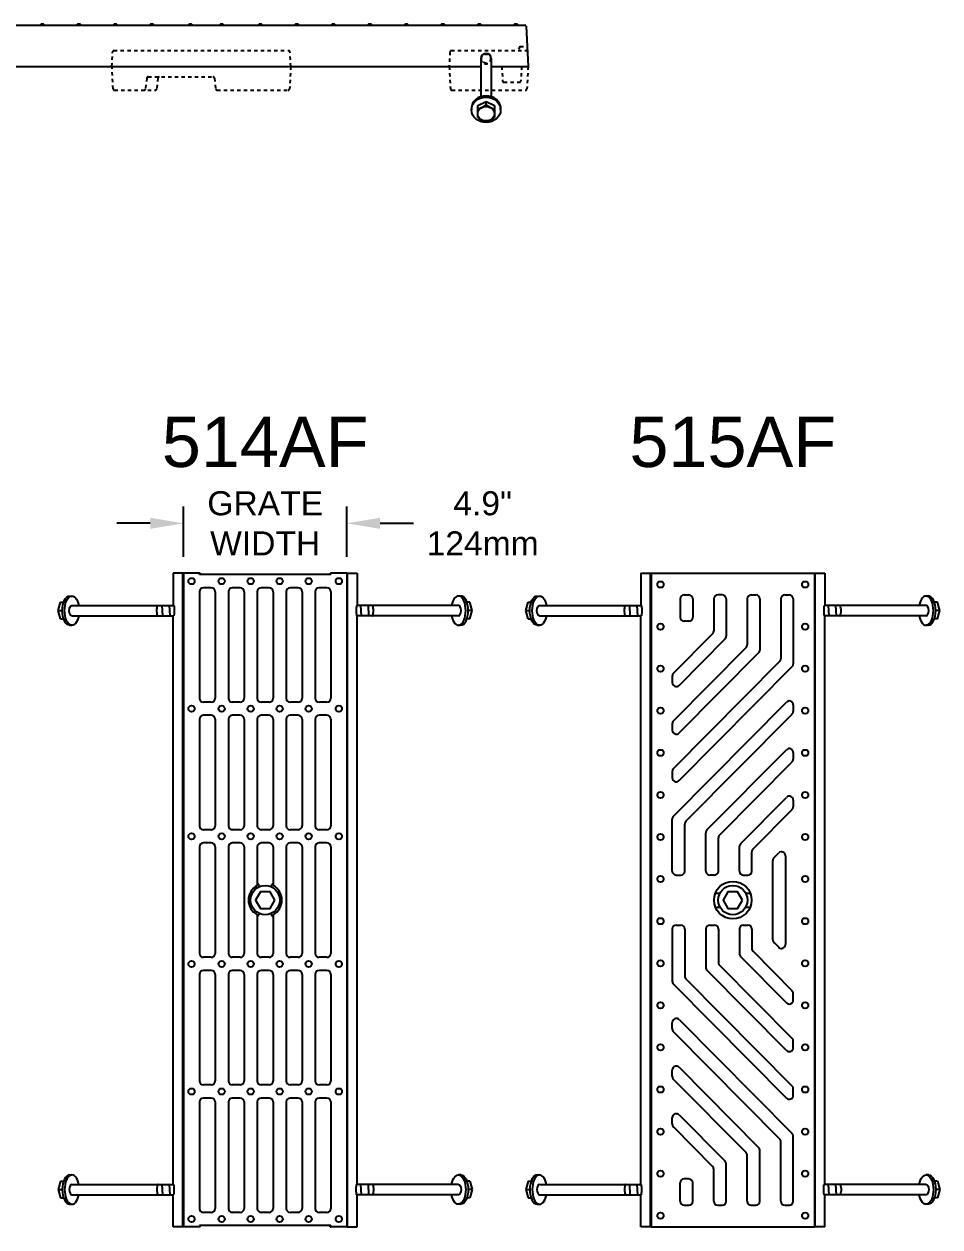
# Model space of a CAD drawing. Extents: x 0.5 to 55.1, y 3.8 to 77.5.
# Drawn here: x 27.53 to 54.95, y 41.5 to 77.5 of the extents above; entities that cross this region are included whole.
import ezdxf
from ezdxf.enums import TextEntityAlignment as Align

# ---------------------------------------------------------------- set-up
doc = ezdxf.new("R2010")
doc.units = 0
doc.header["$LTSCALE"] = 0.5
doc.header["$MEASUREMENT"] = 0
doc.linetypes.add('HIDDEN2', pattern=[0.1875, 0.125, -0.0625])
doc.layers.get('DEFPOINTS').update_dxf_attribs({"linetype": 'CONTINUOUS'})
for name, color, linetype in [('DIMENSION', 1, 'CONTINUOUS'), ('HIDDEN', 1, 'HIDDEN2'), ('TEXT', 7, 'CONTINUOUS'), ('VISIBLE_NARROW', 7, 'CONTINUOUS')]:
    doc.layers.add(name, color=color, linetype=linetype)
doc.styles.add('ARIAL', font='ARIAL.TTF')
doc.styles.add('ARIALDIMENSION', font='ARIAL.TTF')
doc.dimstyles.get("Standard").update_dxf_attribs({"dimscale": 8, "dimtxt": 0.09, "dimasz": 0.125, "dimexe": 0.0625, "dimexo": 0.0625, "dimgap": 0.06, "dimtad": 0, "dimtih": 1, "dimtoh": 1, "dimdec": 1, "dimtxsty": 'ARIALDIMENSION', "dimcen": 0, "dimazin": 3, "dimtfac": 1, "dimtdec": 3, "dimtofl": 0, "dimtmove": 0, "dimatfit": 3, "dimtolj": 1, "dimtzin": 0})

# ---------------------------------------------------------------- blocks, each defined once
blk = doc.blocks.new('VIEW')
at = {"layer": 'TEXT', "style": 'ARIAL'}
for tag, height, p in [('VIEW_NAME', 0.188, (0, 0)), ('SCALE', 0.12, (0, -0.25))]:
    blk.add_attdef(tag, text='', height=height, dxfattribs=at).set_placement(p, align=Align.MIDDLE_CENTER)
blk = doc.blocks.new('*D9')
at = {"layer": 'DEFPOINTS', "color": 0}
for p in [(37.191, 62.558), (32.309, 61.058), (37.191, 61.058)]:
    blk.add_point(p, dxfattribs=at)
at = {"layer": 'DIMENSION', "color": 0}
for p, q in [((32.309, 61.558), (32.309, 63.058)), ((37.191, 61.558), (37.191, 63.058)), ((31.309, 62.558), (30.309, 62.558)), ((38.191, 62.558), (39.191, 62.558))]:
    blk.add_line(p, q, dxfattribs=at)
for points in [[(31.309, 62.725), (31.309, 62.392), (32.309, 62.558)], [(38.191, 62.725), (38.191, 62.392), (37.191, 62.558)]]:
    blk.add_solid(points, dxfattribs=at)
at = {"layer": 'DIMENSION', "color": 0, "insert": (41.261, 62.558), "char_height": 0.72, "attachment_point": 5, "style": 'ARIALDIMENSION'}
blk.add_mtext('\\A1;4.9"\\P124mm', dxfattribs=at)

msp = doc.modelspace()

# ---------------------------------------------------------------- linework, layer by layer
at = {"layer": 'HIDDEN'}
for p, q in [((30.2231, 76.7067), (35.4533, 76.7067)), ((40.3215, 76.7067), (42.5595, 76.7067)), ((42.3854, 76.8319), (42.3067, 76.7067)), ((42.3854, 76.8319), (42.5903, 76.8319)), ((30.161, 76.2343), (30.1837, 76.6673)), ((35.5153, 76.2343), (35.4926, 76.6673)), ((40.2822, 76.6694), (40.2594, 76.2343)), ((30.1962, 75.5629), (30.161, 76.2343)), ((35.5153, 76.2343), (35.4801, 75.5629)), ((40.2594, 76.2343), (40.2946, 75.5629)), ((41.8342, 76.2343), (41.857, 75.7991)), ((42.4248, 76.2343), (42.402, 75.7991)), ((42.6216, 76.2343), (42.5864, 75.5629)), ((31.2044, 75.882), (31.1669, 75.5629)), ((31.2437, 75.9193), (33.1925, 75.9193)), ((31.5396, 75.887), (31.5015, 75.5629)), ((33.2312, 75.887), (33.2693, 75.5629)), ((41.8963, 75.7618), (42.3627, 75.7618)), ((30.2355, 75.5256), (31.4622, 75.5256)), ((33.3086, 75.5256), (35.4408, 75.5256)), ((40.3339, 75.5256), (42.5471, 75.5256))]:
    msp.add_line(p, q, dxfattribs=at)
msp.add_circle((41.3618, 76.4705), 0.1364, dxfattribs=at)
for centre, radius, start, end in [((30.2231, 76.6673), 0.0394, 90, 180), ((35.4533, 76.6673), 0.0394, 0, 90), ((40.3215, 76.6673), 0.0394, 90, 177), ((42.5595, 76.6673), 0.0394, 3, 90), ((41.3618, 76.4705), 0.1563, 180, 0), ((31.2437, 75.8799), 0.0394, 90, 177), ((31.5783, 75.8799), 0.0394, 90, 177), ((33.1925, 75.8799), 0.0394, 3, 90), ((41.8963, 75.8012), 0.0394, 183, 270), ((42.3627, 75.8012), 0.0394, 270, 357), ((30.2355, 75.565), 0.0394, 183, 270), ((31.1276, 75.565), 0.0394, 270, 357), ((31.1276, 75.565), 0.0394, 270, 357), ((31.4622, 75.565), 0.0394, 270, 357), ((31.4622, 75.565), 0.0394, 270, 357), ((33.3086, 75.565), 0.0394, 183, 270), ((35.4408, 75.565), 0.0394, 270, 357), ((40.3339, 75.565), 0.0394, 183, 270), ((42.5471, 75.565), 0.0394, 270, 357)]:
    msp.add_arc(centre, radius, start, end, dxfattribs=at)
at = {"layer": 'VISIBLE_NARROW'}
for p, q in [((23.157, 77.4744), (42.5193, 77.4744)), ((42.5586, 77.4371), (42.6216, 76.2343)), ((41.2055, 76.4705), (41.2055, 75.3311)), ((41.518, 76.4705), (41.518, 75.3311)), ((24.4708, 76.2343), (41.2055, 76.2343)), ((41.518, 76.2343), (42.6216, 76.2343)), ((40.9243, 74.9772), (40.9243, 74.9357)), ((41.1117, 75.0607), (41.3618, 75.1857)), ((41.1117, 74.7068), (41.1117, 75.0607)), ((41.3618, 75.1857), (41.6118, 75.0607)), ((41.3618, 75.0819), (41.3618, 75.1857)), ((41.6118, 75.0607), (41.6118, 74.7068)), ((41.7993, 74.9357), (41.7993, 74.9772)), ((31.9997, 61.0622), (31.9997, 60.1004)), ((32.3091, 61.0622), (31.9997, 61.0622)), ((32.2893, 41.4953), (32.2893, 61.0622)), ((32.3091, 61.0622), (32.3091, 41.4953)), ((32.7815, 61.0622), (32.3091, 61.0622)), ((32.7815, 61.0228), (32.7815, 61.0622)), ((32.8071, 61.0622), (32.7815, 61.0622)), ((36.7185, 61.0228), (32.7815, 61.0228)), ((32.8071, 61.0622), (32.8071, 61.0228)), ((36.6929, 61.0622), (36.7185, 61.0622)), ((36.6929, 61.0622), (36.6929, 61.0228)), ((37.1909, 61.0622), (36.7185, 61.0622)), ((36.7185, 61.0228), (36.7185, 61.0622)), ((37.1909, 61.0622), (37.1909, 41.4953)), ((37.1909, 61.0622), (37.5003, 61.0622)), ((37.2107, 41.4953), (37.2107, 61.0622)), ((37.5003, 61.0622), (37.5003, 60.1004)), ((45.9997, 61.0622), (45.9997, 60.1004)), ((45.9997, 61.0622), (46.3091, 61.0622)), ((46.2893, 41.4953), (46.2893, 61.0622)), ((46.309, 61.0622), (51.1909, 61.0622)), ((46.309, 61.0622), (46.309, 41.4953)), ((51.1909, 61.0622), (51.1909, 41.4953)), ((51.1909, 61.0622), (51.5003, 61.0622)), ((51.2107, 41.4953), (51.2107, 61.0622)), ((51.5003, 61.0622), (51.5003, 60.1004)), ((32.7815, 60.511), (32.7815, 57.322)), ((33.1358, 60.6291), (32.8996, 60.6291)), ((33.2539, 60.511), (33.2539, 57.322)), ((33.6476, 60.511), (33.6476, 57.322)), ((34.002, 60.6291), (33.7658, 60.6291)), ((34.1201, 60.511), (34.1201, 57.322)), ((34.5138, 60.511), (34.5138, 57.322)), ((34.8681, 60.6291), (34.6319, 60.6291)), ((34.9862, 60.511), (34.9862, 57.322)), ((35.3799, 60.511), (35.3799, 57.322)), ((35.7342, 60.6291), (35.498, 60.6291)), ((35.8524, 60.511), (35.8524, 57.322)), ((36.2461, 60.511), (36.2461, 57.322)), ((36.6004, 60.6291), (36.3642, 60.6291)), ((36.7185, 60.511), (36.7185, 57.322)), ((28.5487, 59.9441), (28.6208, 60.1942)), ((28.6208, 60.1942), (28.7127, 60.1942)), ((28.8922, 60.3816), (28.9641, 60.3816)), ((40.6078, 60.3816), (40.5359, 60.3816)), ((40.8792, 60.1942), (40.7873, 60.1942)), ((40.9513, 59.9441), (40.8792, 60.1942)), ((42.5487, 59.9441), (42.6208, 60.1942)), ((42.6208, 60.1942), (42.7127, 60.1942)), ((42.8922, 60.3816), (42.9641, 60.3816)), ((47.1752, 60.2945), (47.1752, 59.7433)), ((47.2933, 60.4126), (47.4311, 60.4126)), ((47.5492, 60.2945), (47.5492, 59.7433)), ((48.1791, 60.2945), (48.1791, 59.3328)), ((48.435, 60.4126), (48.2972, 60.4126)), ((48.5531, 60.2945), (48.5531, 59.1788)), ((49.1831, 60.2945), (49.1831, 58.9193)), ((49.3012, 60.4126), (49.439, 60.4126)), ((49.3839, 60.4126), (49.3839, 60.4126)), ((49.3839, 60.4126), (49.3839, 60.4126)), ((49.5571, 60.2945), (49.5571, 58.7652)), ((50.187, 60.2945), (50.187, 58.5057)), ((50.3051, 60.4126), (50.4429, 60.4126)), ((50.561, 60.2945), (50.561, 58.3517)), ((54.6078, 60.3816), (54.5359, 60.3816)), ((54.8792, 60.1942), (54.7873, 60.1942)), ((54.9513, 59.9441), (54.8792, 60.1942)), ((28.6208, 59.6941), (28.5487, 59.9441)), ((28.5487, 59.9441), (28.6735, 59.9441)), ((28.9641, 60.1004), (32.0136, 60.1004)), ((28.9641, 59.7879), (32.0136, 59.7879)), ((31.6536, 60.1004), (31.6711, 59.7879)), ((31.8759, 60.1004), (31.8933, 59.7879)), ((31.9997, 42.7696), (31.9997, 59.7879)), ((40.5359, 60.1004), (37.4864, 60.1004)), ((40.5359, 59.7879), (37.4864, 59.7879)), ((37.5003, 42.7696), (37.5003, 59.7879)), ((37.6067, 60.1004), (37.6241, 59.7879)), ((37.8289, 60.1004), (37.8464, 59.7879)), ((40.9513, 59.9441), (40.8265, 59.9441)), ((40.8792, 59.6941), (40.9513, 59.9441)), ((42.6208, 59.6941), (42.5487, 59.9441)), ((42.5487, 59.9441), (42.6735, 59.9441)), ((42.9641, 60.1004), (46.0136, 60.1004)), ((42.9641, 59.7879), (46.0136, 59.7879)), ((45.6536, 60.1004), (45.6711, 59.7879)), ((45.8759, 60.1004), (45.8933, 59.7879)), ((45.9997, 42.7696), (45.9997, 59.7879)), ((54.5359, 60.1004), (51.4864, 60.1004)), ((54.5359, 59.7879), (51.4864, 59.7879)), ((51.5003, 42.7696), (51.5003, 59.7879)), ((51.6067, 60.1004), (51.6241, 59.7879)), ((51.8289, 60.1004), (51.8464, 59.7879)), ((54.9513, 59.9441), (54.8265, 59.9441)), ((54.8792, 59.6941), (54.9513, 59.9441)), ((28.6208, 59.6941), (28.7127, 59.6941)), ((28.8922, 59.5066), (28.9641, 59.5066)), ((40.6078, 59.5066), (40.5359, 59.5066)), ((40.8792, 59.6941), (40.7873, 59.6941)), ((42.6208, 59.6941), (42.7127, 59.6941)), ((42.8922, 59.5066), (42.9641, 59.5066)), ((47.4311, 59.6252), (47.2933, 59.6252)), ((54.6078, 59.5066), (54.5359, 59.5066)), ((54.8792, 59.6941), (54.7873, 59.6941)), ((46.9732, 58.0688), (48.1449, 59.2496)), ((47.1409, 57.7069), (48.5189, 59.0956)), ((46.9732, 56.6436), (49.1488, 58.8361)), ((46.9732, 55.2183), (50.1527, 58.4225)), ((47.1409, 56.2816), (49.5228, 58.682)), ((46.939, 57.9856), (46.939, 57.7901)), ((47.1409, 54.8563), (50.5267, 58.2685)), ((33.1358, 57.2039), (32.8996, 57.2039)), ((34.002, 57.2039), (33.7658, 57.2039)), ((34.8681, 57.2039), (34.6319, 57.2039)), ((35.7342, 57.2039), (35.498, 57.2039)), ((36.6004, 57.2039), (36.3642, 57.2039)), ((46.9732, 53.793), (50.3591, 57.2052)), ((50.561, 57.122), (50.561, 56.9263)), ((32.7815, 56.6921), (32.7815, 53.5031)), ((33.1358, 56.8102), (32.8996, 56.8102)), ((33.2539, 56.6921), (33.2539, 53.5031)), ((33.6476, 56.6921), (33.6476, 53.5031)), ((34.002, 56.8102), (33.7658, 56.8102)), ((34.1201, 56.6921), (34.1201, 53.5031)), ((34.5138, 56.6921), (34.5138, 53.5031)), ((34.8681, 56.8102), (34.6319, 56.8102)), ((34.9862, 56.6921), (34.9862, 53.5031)), ((35.3799, 56.6921), (35.3799, 53.5031)), ((35.7342, 56.8102), (35.498, 56.8102)), ((35.8524, 56.6921), (35.8524, 53.5031)), ((36.2461, 56.6921), (36.2461, 53.5031)), ((36.6004, 56.8102), (36.3642, 56.8102)), ((36.7185, 56.6921), (36.7185, 53.5031)), ((46.939, 56.5605), (46.939, 56.3648)), ((47.3473, 53.639), (50.5267, 56.8432)), ((47.9772, 53.3795), (50.3591, 55.7799)), ((50.561, 55.6967), (50.561, 55.501)), ((46.939, 55.1351), (46.939, 54.9395)), ((48.3512, 53.2254), (50.5267, 55.4179)), ((48.9811, 52.9659), (50.3591, 54.3546)), ((50.561, 54.2714), (50.561, 54.0757)), ((46.939, 52.1442), (46.939, 53.7098)), ((49.3551, 52.8118), (50.5267, 53.9925)), ((33.1358, 53.385), (32.8996, 53.385)), ((34.002, 53.385), (33.7658, 53.385)), ((34.8681, 53.385), (34.6319, 53.385)), ((35.7342, 53.385), (35.498, 53.385)), ((36.6004, 53.385), (36.3642, 53.385)), ((47.313, 52.1442), (47.313, 53.5558)), ((47.9429, 52.1442), (47.9429, 53.2963)), ((33.1358, 52.9913), (32.8996, 52.9913)), ((34.002, 52.9913), (33.7658, 52.9913)), ((34.8681, 52.9913), (34.6319, 52.9913)), ((35.7342, 52.9913), (35.498, 52.9913)), ((36.6004, 52.9913), (36.3642, 52.9913)), ((48.3169, 52.1442), (48.3169, 53.1422)), ((32.7815, 52.8732), (32.7815, 49.6842)), ((33.2539, 52.8732), (33.2539, 49.6842)), ((33.6476, 52.8732), (33.6476, 49.6842)), ((34.1201, 52.8732), (34.1201, 49.6842)), ((34.5138, 52.8732), (34.5138, 51.7194)), ((34.9862, 52.8732), (34.9862, 51.7194)), ((35.3799, 52.8732), (35.3799, 49.6842)), ((35.8524, 52.8732), (35.8524, 49.6842)), ((36.2461, 52.8732), (36.2461, 49.6842)), ((36.7185, 52.8732), (36.7185, 49.6842)), ((48.9468, 52.1442), (48.9468, 52.8827)), ((49.3209, 52.1442), (49.3209, 52.7286)), ((49.985, 52.5523), (50.1232, 52.6916)), ((50.3252, 52.6084), (50.3252, 49.9491)), ((49.9508, 50.0883), (49.9508, 52.4691)), ((47.0571, 52.0261), (47.1949, 52.0261)), ((48.1988, 52.0261), (48.0607, 52.0261)), ((49.0649, 52.0261), (49.2027, 52.0261)), ((34.5728, 51.7118), (34.5138, 51.7816)), ((34.5728, 51.7118), (34.5728, 51.6788)), ((34.9272, 51.7118), (34.9862, 51.7816)), ((34.9272, 51.7118), (34.9272, 51.6788)), ((48.2284, 51.4854), (48.3644, 51.4854)), ((49.1356, 51.4854), (49.2716, 51.4854)), ((34.5728, 50.8457), (34.5138, 50.7758)), ((34.5138, 50.8381), (34.5138, 49.6842)), ((34.5728, 50.8788), (34.5728, 50.8457)), ((34.9272, 50.8788), (34.9272, 50.8457)), ((34.9272, 50.8457), (34.9862, 50.7758)), ((34.9862, 50.8381), (34.9862, 49.6842)), ((48.2284, 51.072), (48.3644, 51.072)), ((49.1356, 51.072), (49.2716, 51.072)), ((46.939, 50.4132), (46.939, 48.8476)), ((47.0571, 50.5313), (47.1949, 50.5313)), ((47.313, 50.4132), (47.313, 49.0017)), ((47.9429, 50.4132), (47.9429, 49.2612)), ((48.061, 50.5313), (48.1988, 50.5313)), ((48.3169, 50.4132), (48.3169, 49.4153)), ((48.9468, 50.4132), (48.9468, 49.6748)), ((49.0649, 50.5313), (49.2027, 50.5313)), ((49.3209, 50.4132), (49.3209, 49.8288)), ((49.3551, 49.7456), (50.5267, 48.5649)), ((49.985, 50.0051), (50.1232, 49.8659)), ((33.1358, 49.5661), (32.8996, 49.5661)), ((34.002, 49.5661), (33.7658, 49.5661)), ((34.8681, 49.5661), (34.6319, 49.5661)), ((35.7342, 49.5661), (35.498, 49.5661)), ((36.6004, 49.5661), (36.3642, 49.5661)), ((48.3512, 49.3321), (50.5267, 47.1396)), ((48.9811, 49.5916), (50.3591, 48.2029)), ((32.7815, 49.0543), (32.7815, 45.8654)), ((33.1358, 49.1724), (32.8996, 49.1724)), ((33.2539, 49.0543), (33.2539, 45.8654)), ((33.6476, 49.0543), (33.6476, 45.8654)), ((34.002, 49.1724), (33.7658, 49.1724)), ((34.1201, 49.0543), (34.1201, 45.8654)), ((34.5138, 49.0543), (34.5138, 45.8654)), ((34.8681, 49.1724), (34.6319, 49.1724)), ((34.9862, 49.0543), (34.9862, 45.8654)), ((35.3799, 49.0543), (35.3799, 45.8654)), ((35.7342, 49.1724), (35.498, 49.1724)), ((35.8524, 49.0543), (35.8524, 45.8654)), ((36.2461, 49.0543), (36.2461, 45.8654)), ((36.6004, 49.1724), (36.3642, 49.1724)), ((36.7185, 49.0543), (36.7185, 45.8654)), ((47.9772, 49.178), (50.3591, 46.7776)), ((46.9732, 48.7644), (50.3591, 45.3523)), ((47.3473, 48.9185), (50.5267, 45.7143)), ((50.561, 48.2861), (50.561, 48.4817)), ((46.939, 47.4223), (46.939, 47.6179)), ((47.1409, 47.7011), (50.5267, 44.289)), ((46.9732, 47.3391), (50.1527, 44.1349)), ((50.561, 46.8608), (50.561, 47.0564)), ((46.939, 45.997), (46.939, 46.1926)), ((47.1409, 46.2758), (49.5228, 43.8754)), ((33.1358, 45.7472), (32.8996, 45.7472)), ((34.002, 45.7472), (33.7658, 45.7472)), ((34.8681, 45.7472), (34.6319, 45.7472)), ((35.7342, 45.7472), (35.498, 45.7472)), ((36.6004, 45.7472), (36.3642, 45.7472)), ((46.9732, 45.9138), (49.1488, 43.7214)), ((50.561, 45.4355), (50.561, 45.6311)), ((32.7815, 45.2354), (32.7815, 42.0465)), ((33.1358, 45.3535), (32.8996, 45.3535)), ((33.2539, 45.2354), (33.2539, 42.0465)), ((33.6476, 45.2354), (33.6476, 42.0465)), ((34.002, 45.3535), (33.7658, 45.3535)), ((34.1201, 45.2354), (34.1201, 42.0465)), ((34.5138, 45.2354), (34.5138, 42.0465)), ((34.8681, 45.3535), (34.6319, 45.3535)), ((34.9862, 45.2354), (34.9862, 42.0465)), ((35.3799, 45.2354), (35.3799, 42.0465)), ((35.7342, 45.3535), (35.498, 45.3535)), ((35.8524, 45.2354), (35.8524, 42.0465)), ((36.2461, 45.2354), (36.2461, 42.0465)), ((36.6004, 45.3535), (36.3642, 45.3535)), ((36.7185, 45.2354), (36.7185, 42.0465)), ((46.939, 44.5718), (46.939, 44.7673)), ((47.1409, 44.8505), (48.5189, 43.4619)), ((46.9732, 44.4886), (48.1449, 43.3079)), ((50.187, 42.263), (50.187, 44.0517)), ((50.561, 42.263), (50.561, 44.2058)), ((49.1831, 42.263), (49.1831, 43.6382)), ((49.5571, 42.263), (49.5571, 43.7922)), ((48.1791, 42.263), (48.1791, 43.2247)), ((48.5531, 42.263), (48.5531, 43.3787)), ((28.6208, 42.8634), (28.5487, 42.6133)), ((28.6208, 42.8634), (28.7127, 42.8634)), ((28.8922, 43.0508), (28.9641, 43.0508)), ((40.6078, 43.0508), (40.5359, 43.0508)), ((40.8792, 42.8634), (40.7873, 42.8634)), ((40.8792, 42.8634), (40.9513, 42.6133)), ((42.6208, 42.8634), (42.5487, 42.6133)), ((42.6208, 42.8634), (42.7127, 42.8634)), ((42.8922, 43.0508), (42.9641, 43.0508)), ((47.4311, 42.9323), (47.2933, 42.9323)), ((54.6078, 43.0508), (54.5359, 43.0508)), ((54.8792, 42.8634), (54.7873, 42.8634)), ((54.8792, 42.8634), (54.9513, 42.6133)), ((28.5487, 42.6133), (28.6735, 42.6133)), ((28.5487, 42.6133), (28.6208, 42.3633)), ((28.9641, 42.7696), (32.0136, 42.7696)), ((31.6536, 42.7696), (31.6711, 42.4571)), ((31.8759, 42.7696), (31.8933, 42.4571)), ((40.5359, 42.7696), (37.4864, 42.7696)), ((37.6067, 42.7696), (37.6241, 42.4571)), ((37.8289, 42.7696), (37.8464, 42.4571)), ((40.9513, 42.6133), (40.8265, 42.6133)), ((40.9513, 42.6133), (40.8792, 42.3633)), ((42.5487, 42.6133), (42.6735, 42.6133)), ((42.5487, 42.6133), (42.6208, 42.3633)), ((42.9641, 42.7696), (46.0136, 42.7696)), ((45.6536, 42.7696), (45.6711, 42.4571)), ((45.8759, 42.7696), (45.8933, 42.4571)), ((47.1752, 42.263), (47.1752, 42.8142)), ((47.5492, 42.263), (47.5492, 42.8142)), ((54.5359, 42.7696), (51.4864, 42.7696)), ((51.6067, 42.7696), (51.6241, 42.4571)), ((51.8289, 42.7696), (51.8464, 42.4571)), ((54.9513, 42.6133), (54.8265, 42.6133)), ((54.9513, 42.6133), (54.8792, 42.3633)), ((28.6208, 42.3633), (28.7127, 42.3633)), ((28.8922, 42.1758), (28.9641, 42.1758)), ((28.9641, 42.4571), (32.0136, 42.4571)), ((31.9997, 41.4953), (31.9997, 42.4571)), ((40.5359, 42.4571), (37.4864, 42.4571)), ((37.5003, 41.4953), (37.5003, 42.4571)), ((40.6078, 42.1758), (40.5359, 42.1758)), ((40.8792, 42.3633), (40.7873, 42.3633)), ((42.6208, 42.3633), (42.7127, 42.3633)), ((42.8922, 42.1758), (42.9641, 42.1758)), ((42.9641, 42.4571), (46.0136, 42.4571)), ((45.9997, 41.4953), (45.9997, 42.4571)), ((47.2933, 42.1449), (47.4311, 42.1449)), ((48.2972, 42.1449), (48.435, 42.1449)), ((49.3012, 42.1449), (49.439, 42.1449)), ((49.3839, 42.1449), (49.3839, 42.1449)), ((50.3051, 42.1449), (50.4429, 42.1449)), ((54.5359, 42.4571), (51.4864, 42.4571)), ((51.5003, 41.4953), (51.5003, 42.4571)), ((54.6078, 42.1758), (54.5359, 42.1758)), ((54.8792, 42.3633), (54.7873, 42.3633)), ((33.1358, 41.9284), (32.8996, 41.9284)), ((34.002, 41.9284), (33.7658, 41.9284)), ((34.8681, 41.9284), (34.6319, 41.9284)), ((35.7342, 41.9284), (35.498, 41.9284)), ((36.6004, 41.9284), (36.3642, 41.9284)), ((32.3091, 41.4953), (31.9997, 41.4953)), ((32.7815, 41.4953), (32.3091, 41.4953)), ((36.7185, 41.5347), (32.7815, 41.5347)), ((32.7815, 41.5347), (32.7815, 41.4953)), ((32.8071, 41.4953), (32.7815, 41.4953)), ((32.8071, 41.4953), (32.8071, 41.5347)), ((36.6929, 41.4953), (36.6929, 41.5347)), ((36.6929, 41.4953), (36.7185, 41.4953)), ((36.7185, 41.5347), (36.7185, 41.4953)), ((37.1909, 41.4953), (36.7185, 41.4953)), ((37.1909, 41.4953), (37.5003, 41.4953)), ((46.309, 41.4953), (45.9997, 41.4953)), ((46.309, 41.4953), (51.1909, 41.4953)), ((51.5003, 41.4953), (51.1909, 41.4953))]:
    msp.add_line(p, q, dxfattribs=at)
for points in [[(35.0388, 51.2788), (34.8944, 51.5289), (34.6056, 51.5289), (34.4612, 51.2788), (34.6056, 51.0288), (34.8944, 51.0288)], [(49.0388, 51.2788), (48.8944, 51.5289), (48.6056, 51.5289), (48.4613, 51.2788), (48.6056, 51.0288), (48.8944, 51.0288)]]:
    msp.add_lwpolyline(points, close=True, dxfattribs=at)
for centre, radius in [((32.5453, 60.826), 0.0935), ((33.4508, 60.826), 0.0935), ((34.3169, 60.826), 0.0935), ((35.1831, 60.826), 0.0935), ((36.0492, 60.826), 0.0935), ((36.9547, 60.826), 0.0935), ((46.5846, 60.7275), 0.0935), ((50.9154, 60.7275), 0.0935), ((46.5846, 59.4677), 0.0935), ((50.9154, 59.4677), 0.0935), ((46.5846, 58.2079), 0.0935), ((50.9154, 58.2079), 0.0935), ((32.5453, 57.0071), 0.0935), ((33.4508, 57.0071), 0.0935), ((34.3169, 57.0071), 0.0935), ((35.1831, 57.0071), 0.0935), ((36.0492, 57.0071), 0.0935), ((36.9547, 57.0071), 0.0935), ((46.5846, 56.948), 0.0935), ((50.9154, 56.948), 0.0935), ((46.5846, 55.6882), 0.0935), ((50.9154, 55.6882), 0.0935), ((46.5846, 54.4283), 0.0935), ((50.9154, 54.4283), 0.0935), ((32.5453, 53.1882), 0.0935), ((33.4508, 53.1882), 0.0935), ((34.3169, 53.1882), 0.0935), ((35.1831, 53.1882), 0.0935), ((36.0492, 53.1882), 0.0935), ((36.9547, 53.1882), 0.0935), ((46.5846, 53.1685), 0.0935), ((50.9154, 53.1685), 0.0935), ((46.5846, 51.9087), 0.0935), ((50.9154, 51.9087), 0.0935), ((34.75, 51.2788), 0.4375), ((48.75, 51.2787), 0.561), ((48.75, 51.2787), 0.561), ((48.75, 51.2788), 0.4375), ((46.5846, 50.6488), 0.0935), ((50.9154, 50.6488), 0.0935), ((32.5453, 49.3693), 0.0935), ((33.4508, 49.3693), 0.0935), ((34.3169, 49.3693), 0.0935), ((35.1831, 49.3693), 0.0935), ((36.0492, 49.3693), 0.0935), ((36.9547, 49.3693), 0.0935), ((46.5846, 49.389), 0.0935), ((50.9154, 49.389), 0.0935), ((46.5846, 48.1291), 0.0935), ((50.9154, 48.1291), 0.0935), ((46.5846, 46.8693), 0.0935), ((50.9154, 46.8693), 0.0935), ((32.5453, 45.5504), 0.0935), ((33.4508, 45.5504), 0.0935), ((34.3169, 45.5504), 0.0935), ((35.1831, 45.5504), 0.0935), ((36.0492, 45.5504), 0.0935), ((36.9547, 45.5504), 0.0935), ((46.5846, 45.6095), 0.0935), ((50.9154, 45.6095), 0.0935), ((46.5846, 44.3496), 0.0935), ((50.9154, 44.3496), 0.0935), ((46.5846, 43.0898), 0.0935), ((50.9154, 43.0898), 0.0935), ((32.5453, 41.7315), 0.0935), ((33.4508, 41.7315), 0.0935), ((34.3169, 41.7315), 0.0935), ((35.1831, 41.7315), 0.0935), ((36.0492, 41.7315), 0.0935), ((36.9547, 41.7315), 0.0935), ((46.5846, 41.8299), 0.0935), ((50.9154, 41.8299), 0.0935)]:
    msp.add_circle(centre, radius, dxfattribs=at)
for centre, radius, start, end in [((28.0774, 77.4082), 0.095, 44.1983, 135.8017), ((29.1704, 77.4082), 0.095, 44.1983, 135.8017), ((30.2634, 77.4082), 0.095, 44.1983, 135.8017), ((31.3564, 77.4082), 0.095, 44.1983, 135.8017), ((32.5116, 77.4082), 0.095, 44.1983, 135.8017), ((33.4483, 77.4082), 0.095, 44.1983, 135.8017), ((34.6034, 77.4082), 0.095, 44.1983, 135.8017), ((35.6964, 77.4082), 0.095, 44.1983, 135.8017), ((36.7894, 77.4082), 0.095, 44.1983, 135.8017), ((37.8824, 77.4082), 0.095, 44.1983, 135.8017), ((38.9754, 77.4082), 0.095, 44.1983, 135.8017), ((40.0684, 77.4082), 0.095, 44.1983, 135.8017), ((41.1614, 77.4082), 0.095, 44.1983, 135.8017), ((42.2544, 77.4082), 0.095, 44.1983, 135.8017), ((42.5193, 77.435), 0.0394, 3, 90), ((41.3618, 76.4705), 0.1563, 0, 180), ((40.8028, 75.8873), 0.9803, 288.36696, 304.76315), ((41.9207, 75.8873), 0.9803, 235.23685, 251.63304), ((41.6281, 75.4269), 0.8861, 234.35788, 252.51201), ((41.0955, 75.4269), 0.8861, 287.48799, 305.64212), ((32.8996, 60.511), 0.1181, 90, 180), ((33.1358, 60.511), 0.1181, 0, 90), ((33.7658, 60.511), 0.1181, 90, 180), ((34.002, 60.511), 0.1181, 0, 90), ((34.6319, 60.511), 0.1181, 90, 180), ((34.8681, 60.511), 0.1181, 0, 90), ((35.498, 60.511), 0.1181, 90, 180), ((35.7342, 60.511), 0.1181, 0, 90), ((36.3642, 60.511), 0.1181, 90, 180), ((36.6004, 60.511), 0.1181, 0, 90), ((47.2933, 60.2945), 0.1181, 90, 180), ((47.4311, 60.2945), 0.1181, 0, 90), ((48.2972, 60.2945), 0.1181, 90, 180), ((48.435, 60.2945), 0.1181, 0, 90), ((49.3012, 60.2945), 0.1181, 90, 180), ((49.439, 60.2945), 0.1181, 0, 90), ((50.3051, 60.2945), 0.1181, 90, 180), ((50.4429, 60.2945), 0.1181, 0, 90), ((47.2933, 59.7433), 0.1181, 180, 270), ((47.4311, 59.7433), 0.1181, 270, 0), ((48.061, 59.3328), 0.1181, 315.2217, 0), ((48.435, 59.1788), 0.1181, 315.2217, 0), ((49.065, 58.9193), 0.1181, 315.2217, 0), ((49.439, 58.7652), 0.1181, 315.2217, 0), ((50.0689, 58.5057), 0.1181, 315.2217, 0), ((50.4429, 58.3517), 0.1181, 315.2217, 0), ((47.0571, 57.9856), 0.1181, 135.2217, 180), ((47.0571, 57.7901), 0.1181, 180, 315.2217), ((32.8996, 57.322), 0.1181, 180, 270), ((33.1358, 57.322), 0.1181, 270, 0), ((33.7658, 57.322), 0.1181, 180, 270), ((34.002, 57.322), 0.1181, 270, 0), ((34.6319, 57.322), 0.1181, 180, 270), ((34.8681, 57.322), 0.1181, 270, 0), ((35.498, 57.322), 0.1181, 180, 270), ((35.7342, 57.322), 0.1181, 270, 0), ((36.3642, 57.322), 0.1181, 180, 270), ((36.6004, 57.322), 0.1181, 270, 0), ((50.4429, 57.122), 0.1181, 0, 135.2217), ((50.4429, 56.9263), 0.1181, 315.2217, 0), ((32.8996, 56.6921), 0.1181, 90, 180), ((33.1358, 56.6921), 0.1181, 0, 90), ((33.7658, 56.6921), 0.1181, 90, 180), ((34.002, 56.6921), 0.1181, 0, 90), ((34.6319, 56.6921), 0.1181, 90, 180), ((34.8681, 56.6921), 0.1181, 0, 90), ((35.498, 56.6921), 0.1181, 90, 180), ((35.7342, 56.6921), 0.1181, 0, 90), ((36.3642, 56.6921), 0.1181, 90, 180), ((36.6004, 56.6921), 0.1181, 0, 90), ((47.0571, 56.5605), 0.1181, 135.2217, 180), ((47.0571, 56.3648), 0.1181, 180, 315.2217), ((50.4429, 55.6967), 0.1181, 0, 135.2217), ((50.4429, 55.501), 0.1181, 315.2217, 0), ((47.0571, 55.1351), 0.1181, 135.2217, 180), ((47.0571, 54.9395), 0.1181, 180, 315.2217), ((50.4429, 54.2714), 0.1181, 0, 135.2217), ((50.4429, 54.0757), 0.1181, 315.2217, 360), ((47.0571, 53.7098), 0.1181, 135.2217, 180), ((32.8996, 53.5031), 0.1181, 180, 270), ((33.1358, 53.5031), 0.1181, 270, 0), ((33.7658, 53.5031), 0.1181, 180, 270), ((34.002, 53.5031), 0.1181, 270, 0), ((34.6319, 53.5031), 0.1181, 180, 270), ((34.8681, 53.5031), 0.1181, 270, 0), ((35.498, 53.5031), 0.1181, 180, 270), ((35.7342, 53.5031), 0.1181, 270, 0), ((36.3642, 53.5031), 0.1181, 180, 270), ((36.6004, 53.5031), 0.1181, 270, 0), ((47.4311, 53.5558), 0.1181, 135.2217, 180), ((48.061, 53.2963), 0.1181, 135.2217, 180), ((32.8996, 52.8732), 0.1181, 90, 180), ((33.1358, 52.8732), 0.1181, 0, 90), ((33.7658, 52.8732), 0.1181, 90, 180), ((34.002, 52.8732), 0.1181, 0, 90), ((34.6319, 52.8732), 0.1181, 90, 180), ((34.8681, 52.8732), 0.1181, 0, 90), ((35.498, 52.8732), 0.1181, 90, 180), ((35.7342, 52.8732), 0.1181, 0, 90), ((36.3642, 52.8732), 0.1181, 90, 180), ((36.6004, 52.8732), 0.1181, 0, 90), ((48.435, 53.1422), 0.1181, 135.2217, 180), ((49.0649, 52.8827), 0.1181, 135.2217, 180), ((49.439, 52.7286), 0.1181, 135.2217, 180), ((50.2071, 52.6084), 0.1181, 360, 135.2217), ((50.0689, 52.4691), 0.1181, 135.2217, 180), ((47.0571, 52.1442), 0.1181, 180, 270), ((47.1949, 52.1442), 0.1181, 270, 0), ((48.061, 52.1442), 0.1181, 180, 270), ((48.1988, 52.1442), 0.1181, 270, 0), ((49.0649, 52.1442), 0.1181, 180, 270), ((49.2027, 52.1442), 0.1181, 270, 0), ((34.75, 51.2787), 0.5, 118.19286, 241.80714), ((34.75, 51.2787), 0.5, 298.19286, 61.80714), ((47.0571, 50.4132), 0.1181, 90, 180), ((47.1949, 50.4132), 0.1181, 0, 90), ((48.061, 50.4132), 0.1181, 90, 180), ((48.1988, 50.4132), 0.1181, 0, 90), ((49.0649, 50.4132), 0.1181, 90, 180), ((49.2027, 50.4132), 0.1181, 0, 90), ((50.0689, 50.0883), 0.1181, 180, 224.7783), ((49.439, 49.8288), 0.1181, 180, 224.7783), ((50.2071, 49.9491), 0.1181, 224.7783, 360), ((32.8996, 49.6842), 0.1181, 180, 270), ((33.1358, 49.6842), 0.1181, 270, 0), ((33.7658, 49.6842), 0.1181, 180, 270), ((34.002, 49.6842), 0.1181, 270, 0), ((34.6319, 49.6842), 0.1181, 180, 270), ((34.8681, 49.6842), 0.1181, 270, 0), ((35.498, 49.6842), 0.1181, 180, 270), ((35.7342, 49.6842), 0.1181, 270, 0), ((36.3642, 49.6842), 0.1181, 180, 270), ((36.6004, 49.6842), 0.1181, 270, 0), ((48.435, 49.4153), 0.1181, 180, 224.7783), ((49.0649, 49.6748), 0.1181, 180, 224.7783), ((32.8996, 49.0543), 0.1181, 90, 180), ((33.1358, 49.0543), 0.1181, 0, 90), ((33.7658, 49.0543), 0.1181, 90, 180), ((34.002, 49.0543), 0.1181, 0, 90), ((34.6319, 49.0543), 0.1181, 90, 180), ((34.8681, 49.0543), 0.1181, 0, 90), ((35.498, 49.0543), 0.1181, 90, 180), ((35.7342, 49.0543), 0.1181, 0, 90), ((36.3642, 49.0543), 0.1181, 90, 180), ((36.6004, 49.0543), 0.1181, 0, 90), ((47.4311, 49.0017), 0.1181, 180, 224.7783), ((48.061, 49.2612), 0.1181, 180, 224.7783), ((47.0571, 48.8476), 0.1181, 180, 224.7783), ((50.4429, 48.2861), 0.1181, 224.7783, 0), ((50.4429, 48.4817), 0.1181, 0, 44.7783), ((47.0571, 47.6179), 0.1181, 44.7783, 180), ((47.0571, 47.4223), 0.1181, 180, 224.7783), ((50.4429, 46.8608), 0.1181, 224.7783, 360), ((50.4429, 47.0564), 0.1181, 360, 44.7783), ((47.0571, 46.1926), 0.1181, 44.7783, 180), ((32.8996, 45.8654), 0.1181, 180, 270), ((33.1358, 45.8654), 0.1181, 270, 0), ((33.7658, 45.8654), 0.1181, 180, 270), ((34.002, 45.8654), 0.1181, 270, 0), ((34.6319, 45.8654), 0.1181, 180, 270), ((34.8681, 45.8654), 0.1181, 270, 0), ((35.498, 45.8654), 0.1181, 180, 270), ((35.7342, 45.8654), 0.1181, 270, 0), ((36.3642, 45.8654), 0.1181, 180, 270), ((36.6004, 45.8654), 0.1181, 270, 0), ((47.0571, 45.997), 0.1181, 180, 224.7783), ((50.4429, 45.4355), 0.1181, 224.7783, 0), ((50.4429, 45.6311), 0.1181, 0, 44.7783), ((32.8996, 45.2354), 0.1181, 90, 180), ((33.1358, 45.2354), 0.1181, 0, 90), ((33.7658, 45.2354), 0.1181, 90, 180), ((34.002, 45.2354), 0.1181, 0, 90), ((34.6319, 45.2354), 0.1181, 90, 180), ((34.8681, 45.2354), 0.1181, 360, 90), ((35.498, 45.2354), 0.1181, 90, 180), ((35.7342, 45.2354), 0.1181, 0, 90), ((36.3642, 45.2354), 0.1181, 90, 180), ((36.6004, 45.2354), 0.1181, 0, 90), ((47.0571, 44.7673), 0.1181, 44.7783, 180), ((47.0571, 44.5718), 0.1181, 180, 224.7783), ((50.0689, 44.0517), 0.1181, 0, 44.7783), ((50.4429, 44.2058), 0.1181, 0, 44.7783), ((49.065, 43.6382), 0.1181, 0, 44.7783), ((49.439, 43.7922), 0.1181, 0, 44.7783), ((48.061, 43.2247), 0.1181, 0.00004, 44.7783), ((48.435, 43.3787), 0.1181, 0, 44.7783), ((47.2933, 42.8142), 0.1181, 90, 180), ((47.4311, 42.8142), 0.1181, 0, 90), ((47.2933, 42.263), 0.1181, 180, 270), ((47.4311, 42.263), 0.1181, 270, 0), ((48.2972, 42.263), 0.1181, 180.00004, 270), ((48.435, 42.263), 0.1181, 270, 0), ((49.3012, 42.263), 0.1181, 180, 270), ((49.439, 42.263), 0.1181, 270, 0), ((50.3051, 42.263), 0.1181, 180, 270), ((50.4429, 42.263), 0.1181, 270, 0), ((32.8996, 42.0465), 0.1181, 180, 270), ((33.1358, 42.0465), 0.1181, 270, 0), ((33.7658, 42.0465), 0.1181, 180, 270), ((34.002, 42.0465), 0.1181, 270, 0), ((34.6319, 42.0465), 0.1181, 180, 270), ((34.8681, 42.0465), 0.1181, 270, 360), ((35.498, 42.0465), 0.1181, 180, 270), ((35.7342, 42.0465), 0.1181, 270, 0), ((36.3642, 42.0465), 0.1181, 180, 270), ((36.6004, 42.0465), 0.1181, 270, 0)]:
    msp.add_arc(centre, radius, start, end, dxfattribs=at)
for centre, major_axis, ratio, start_param, end_param in [((41.3618, 74.9772), (-0.4375, 0), 0.8660254, 3.1415927, 6.2831853), ((40.5359, 59.9441), (0, 0.4375), 0.5, 1.9360035, 7.4887744), ((40.6078, 59.9441), (0, 0.4375), 0.5, 3.1415927, 6.2831853), ((54.5359, 59.9441), (0, 0.4375), 0.5, 1.9360035, 7.4887744), ((54.6078, 59.9441), (0, 0.4375), 0.5, 3.1415927, 6.2831853), ((37.4864, 59.9441), (0, -0.1562), 0.0589666, 3.1415927, 6.2831853), ((37.9494, 59.9441), (0, -0.1562), 0.2679492, 0, 3.1415927), ((40.5359, 59.9441), (0, 0.1562), 0.5, 3.1415927, 6.2831853), ((51.4864, 59.9441), (0, -0.1562), 0.0589666, 3.1415927, 6.2831853), ((51.9494, 59.9441), (0, -0.1562), 0.2679492, 0, 3.1415927), ((54.5359, 59.9441), (0, 0.1562), 0.5, 3.1415927, 6.2831853), ((28.8922, 42.6133), (0, -0.4375), 0.5, 3.1415927, 6.2831853), ((28.9641, 42.6133), (0, -0.4375), 0.5, 1.9360035, 7.4887744), ((42.8922, 42.6133), (0, -0.4375), 0.5, 3.1415927, 6.2831853), ((42.9641, 42.6133), (0, -0.4375), 0.5, 1.9360035, 7.4887744), ((28.9641, 42.6133), (0, -0.1562), 0.5, 3.1415927, 6.2831853), ((31.5506, 42.6133), (0, 0.1562), 0.2679492, 0, 3.1415927), ((32.0136, 42.6133), (0, 0.1562), 0.0589666, 3.1415927, 6.2831853), ((42.9641, 42.6133), (0, -0.1562), 0.5, 3.1415927, 6.2831853), ((45.5506, 42.6133), (0, 0.1562), 0.2679492, 0, 3.1415927), ((46.0136, 42.6133), (0, 0.1562), 0.0589666, 3.1415927, 6.2831853)]:
    msp.add_ellipse(centre, major_axis=major_axis, ratio=ratio, start_param=start_param, end_param=end_param, dxfattribs=at)
for centre, major_axis, ratio in [((41.3618, 74.9357), (-0.4375, 0), 0.8660254), ((41.3618, 74.82), (0.2501, 0), 0.8690892)]:
    msp.add_ellipse(centre, major_axis=major_axis, ratio=ratio, dxfattribs=at)
at = {"layer": 'VISIBLE_NARROW', "extrusion": (0, 0, -1)}
for centre, major_axis, ratio, start_param, end_param in [((28.8922, 59.9441), (0, 0.4375), 0.5, 3.1415927, 6.2831853), ((28.9641, 59.9441), (0, 0.4375), 0.5, 1.9360035, 7.4887744), ((42.8922, 59.9441), (0, 0.4375), 0.5, 3.1415927, 6.2831853), ((42.9641, 59.9441), (0, 0.4375), 0.5, 1.9360035, 7.4887744), ((28.9641, 59.9441), (0, 0.1562), 0.5, 3.1415927, 6.2831853), ((31.5506, 59.9441), (0, -0.1562), 0.2679492, 0, 3.1415927), ((32.0136, 59.9441), (0, -0.1562), 0.0589666, 3.1415927, 6.2831853), ((42.9641, 59.9441), (0, 0.1562), 0.5, 3.1415927, 6.2831853), ((45.5506, 59.9441), (0, -0.1562), 0.2679492, 0, 3.1415927), ((46.0136, 59.9441), (0, -0.1562), 0.0589666, 3.1415927, 6.2831853), ((40.5359, 42.6133), (0, -0.4375), 0.5, 1.9360035, 7.4887744), ((40.6078, 42.6133), (0, -0.4375), 0.5, 3.1415927, 6.2831853), ((54.5359, 42.6133), (0, -0.4375), 0.5, 1.9360035, 7.4887744), ((54.6078, 42.6133), (0, -0.4375), 0.5, 3.1415927, 6.2831853), ((37.4864, 42.6133), (0, 0.1562), 0.0589666, 3.1415927, 6.2831853), ((37.9494, 42.6133), (0, 0.1562), 0.2679492, 0, 3.1415927), ((40.5359, 42.6133), (0, -0.1562), 0.5, 3.1415927, 6.2831853), ((51.4864, 42.6133), (0, 0.1562), 0.0589666, 3.1415927, 6.2831853), ((51.9494, 42.6133), (0, 0.1562), 0.2679492, 0, 3.1415927), ((54.5359, 42.6133), (0, -0.1562), 0.5, 3.1415927, 6.2831853)]:
    msp.add_ellipse(centre, major_axis=major_axis, ratio=ratio, start_param=start_param, end_param=end_param, dxfattribs=at)

# ---------------------------------------------------------------- block references
at = {"layer": 'TEXT'}
ref = msp.add_blockref('VIEW', (34.75, 64.9953), dxfattribs=dict(at, xscale=8, yscale=8, zscale=8))
ref.add_attrib('VIEW_NAME', '514AF', dxfattribs={"height": 1.504, "style": 'ARIAL'}).set_placement((34.75, 64.9953), align=Align.MIDDLE_CENTER)
ref = msp.add_blockref('VIEW', (48.75, 64.9953), dxfattribs=dict(at, xscale=8, yscale=8, zscale=8))
ref.add_attrib('VIEW_NAME', '515AF', dxfattribs={"height": 1.504, "style": 'ARIAL'}).set_placement((48.75, 64.9953), align=Align.MIDDLE_CENTER)

# ---------------------------------------------------------------- texts
at = {"layer": 'DIMENSION', "insert": (34.75, 62.5582), "char_height": 0.72, "width": 3.6299, "attachment_point": 5, "style": 'ARIAL'}
msp.add_mtext('GRATE\\PWIDTH', dxfattribs=at)

# ---------------------------------------------------------------- dimensions: what is measured, and where the dimension line sits
at = {"layer": 'DIMENSION'}
dim = msp.add_linear_dim(base=(37.191, 62.5582), p1=(32.309, 61.0582), p2=(37.191, 61.0582), angle=180, text='<>\\P124mm', dimstyle='STANDARD', override={"dimpost": '"'}, dxfattribs=at)
dim.commit()
dim.dimension.update_dxf_attribs({"geometry": '*D9', "text_midpoint": (41.2608, 62.5582)})

doc.saveas('drawing.dxf')
